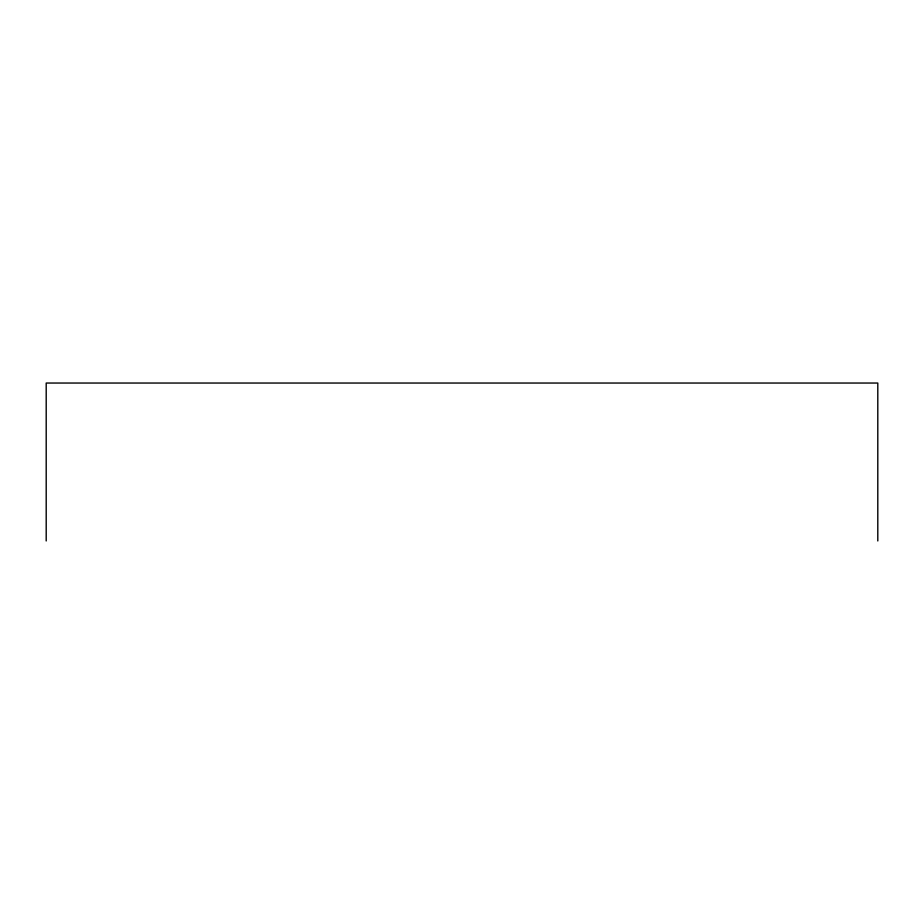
<?xml version="1.0" encoding="UTF-8"?>
<svg xmlns="http://www.w3.org/2000/svg" width="924" height="924" viewBox="0 0 924 924"><rect width="100%" height="100%" fill="white"/><g stroke="black" fill="none" stroke-linecap="round" stroke-linejoin="round"><path stroke-width="1.39" d="M877.8 540.956L877.8 383.044L46.2 383.044L46.2 540.956"/></g></svg>
